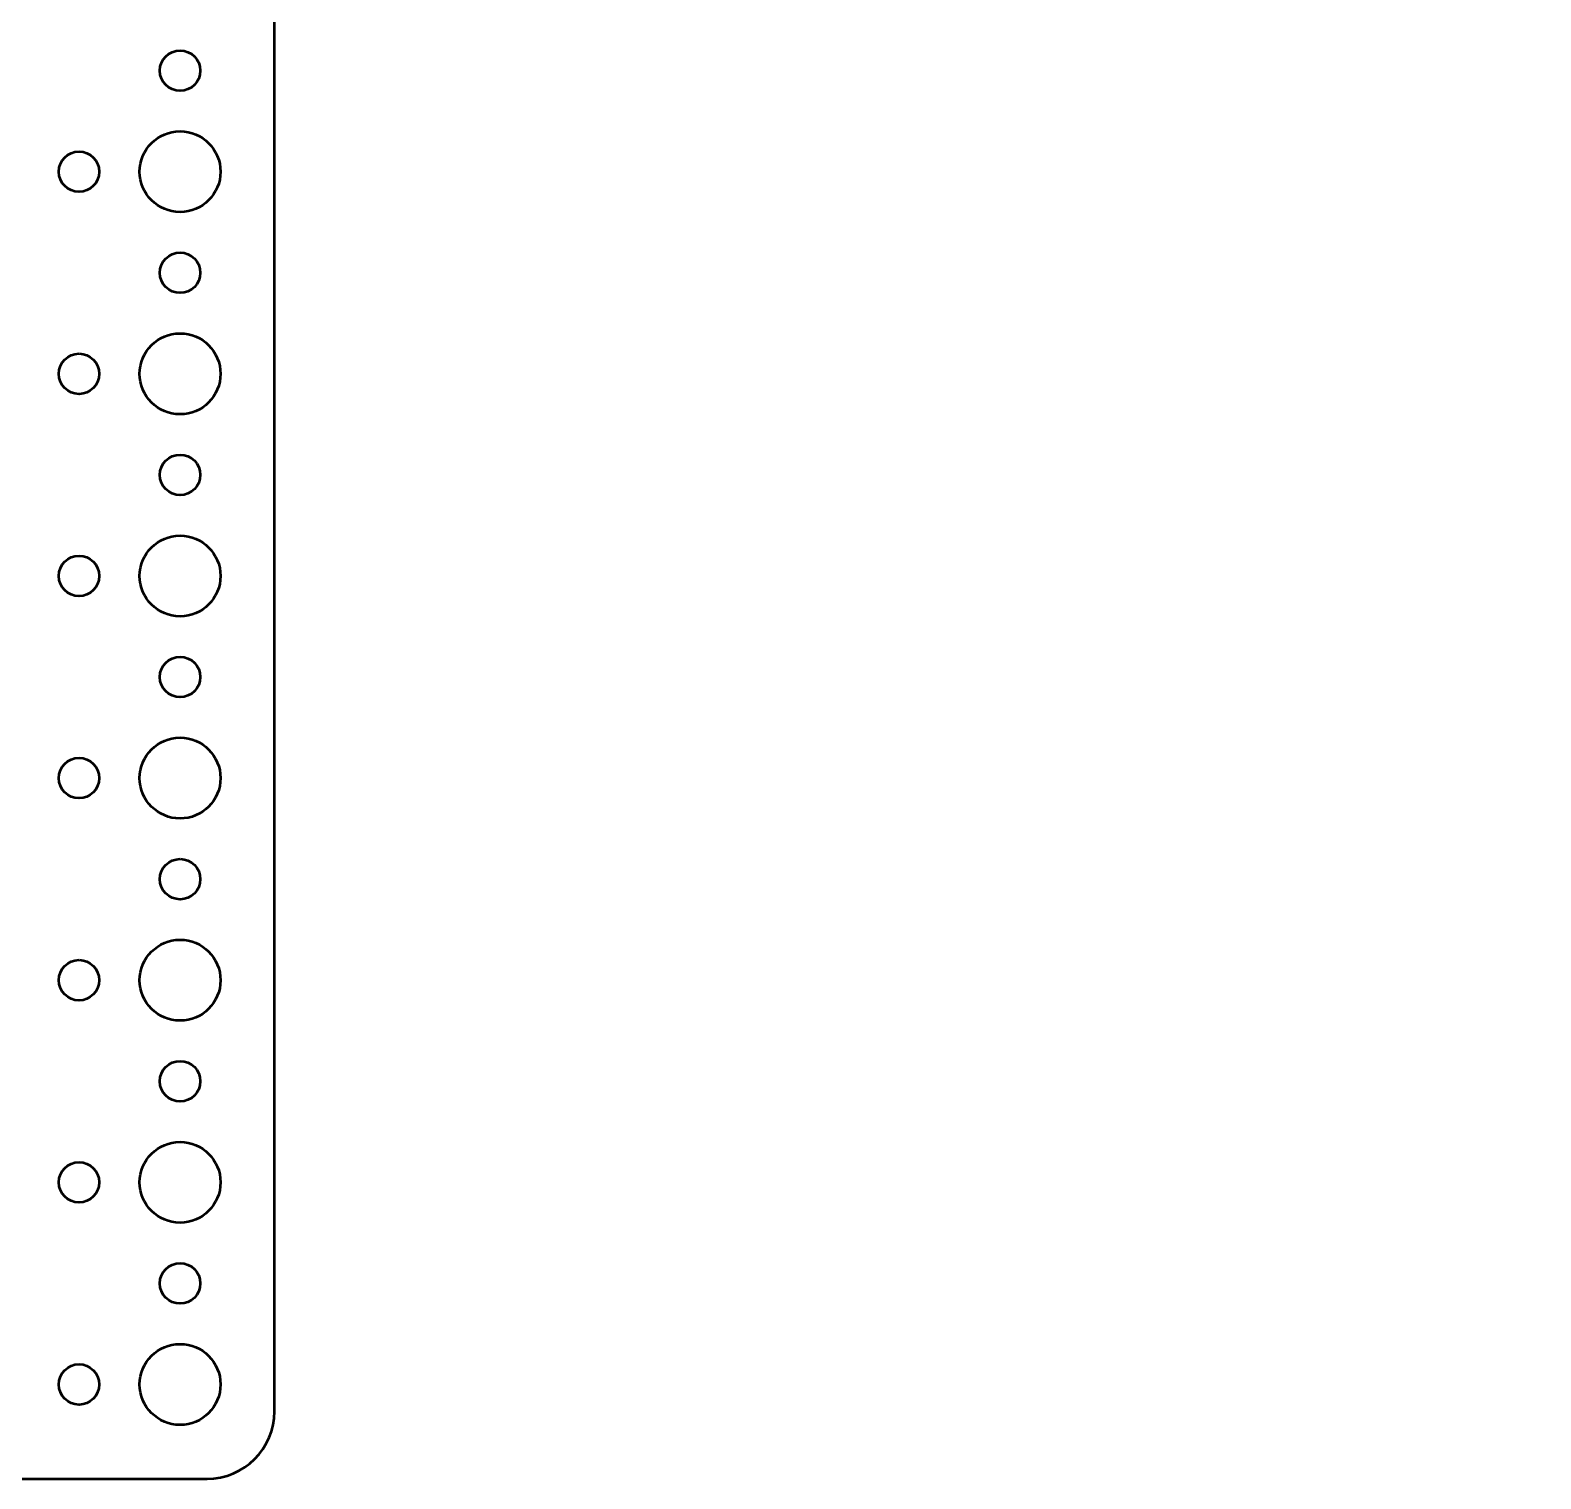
# Model space of a CAD drawing. Header units: centimetres. Extents: x -23.2 to 23.2, y -20.2 to 20.2.
# Drawn here: x -11.61 to -0.4, y -20.2 to -9.45 of the extents above; entities that cross this region are included whole.
import ezdxf

# ---------------------------------------------------------------- set-up
doc = ezdxf.new("R2010")
doc.units = ezdxf.units.CM
doc.header["$MEASUREMENT"] = 0
doc.layers.add('Layer 1', color=7, linetype='Continuous')

msp = doc.modelspace()

# ---------------------------------------------------------------- linework, layer by layer
at = {"layer": 'Layer 1', "lineweight": 53}
for centre, major_axis in [((-10.5, -9.75), (0, 0.15)), ((-10.49999, -10.50001), (0, 0.30001)), ((-11.25, -10.5), (0, 0.15)), ((-10.5, -11.25), (0, 0.15)), ((-10.49999, -12.00001), (0, 0.30001)), ((-11.25, -12), (0, 0.15)), ((-10.5, -12.75), (0, 0.15)), ((-10.49999, -13.50001), (0, 0.30001)), ((-11.25, -13.5), (0, 0.15)), ((-10.5, -14.25), (0, 0.15)), ((-10.49999, -15.00001), (0, 0.30001)), ((-11.25, -15), (0, 0.15)), ((-10.5, -15.75), (0, 0.15)), ((-10.49999, -16.50001), (0, 0.30001)), ((-11.25, -16.5), (0, 0.15)), ((-10.5, -17.25), (0, 0.15)), ((-10.49999, -18.00001), (0, 0.30001)), ((-11.25, -18), (0, 0.15)), ((-10.5, -18.75), (0, 0.15)), ((-10.49999, -19.50001), (0, 0.30001)), ((-11.25, -19.5), (0, 0.15))]:
    msp.add_ellipse(centre, major_axis=major_axis, ratio=1, dxfattribs=at)
msp.add_open_spline([(-22.7, -20.2), (-22.97614, -20.2), (-23.2, -19.97614), (-23.2, -19.7), (-23.2, -19.7), (-23.2, -19.7), (-23.2, 19.7), (-23.2, 19.7), (-23.2, 19.7), (-23.2, 19.97614), (-22.97614, 20.2), (-22.7, 20.2), (-22.7, 20.2), (-18.95782, 20.2), (-13.47204, 20.2), (-10.3, 20.2), (-10.3, 20.2), (-10.02386, 20.2), (-9.8, 19.97614), (-9.8, 19.7), (-9.8, 19.7), (-9.8, 19.7), (-9.8, 2.2), (-9.8, 2.2), (-9.8, 2.2), (-9.8, 2.2), (22.7, 2.2), (22.7, 2.2), (22.7, 2.2), (22.97614, 2.2), (23.2, 1.97614), (23.2, 1.7), (23.2, 1.7), (23.2, 1.7), (23.2, -4.7), (23.2, -4.7), (23.2, -4.7), (23.2, -4.97614), (22.97614, -5.2), (22.7, -5.2), (22.7, -5.2), (22.7, -5.2), (-9.8, -5.2), (-9.8, -5.2), (-9.8, -5.2), (-9.8, -5.2), (-9.8, -19.7), (-9.8, -19.7), (-9.8, -19.7), (-9.8, -19.97614), (-10.02386, -20.2), (-10.3, -20.2), (-10.3, -20.2), (-15.07775, -20.2), (-17.92225, -20.2), (-22.7, -20.2)], degree=3, knots=[0, 0, 0, 0, 0.06666667, 0.06666667, 0.06666667, 0.06666667, 0.13333333, 0.13333333, 0.13333333, 0.13333333, 0.2, 0.2, 0.2, 0.2, 0.26666667, 0.26666667, 0.26666667, 0.26666667, 0.33333333, 0.33333333, 0.33333333, 0.33333333, 0.4, 0.4, 0.4, 0.4, 0.46666667, 0.46666667, 0.46666667, 0.46666667, 0.53333333, 0.53333333, 0.53333333, 0.53333333, 0.6, 0.6, 0.6, 0.6, 0.66666667, 0.66666667, 0.66666667, 0.66666667, 0.73333333, 0.73333333, 0.73333333, 0.73333333, 0.8, 0.8, 0.8, 0.8, 0.86666667, 0.86666667, 0.86666667, 0.86666667, 1, 1, 1, 1], dxfattribs=at)

doc.saveas('drawing.dxf')
